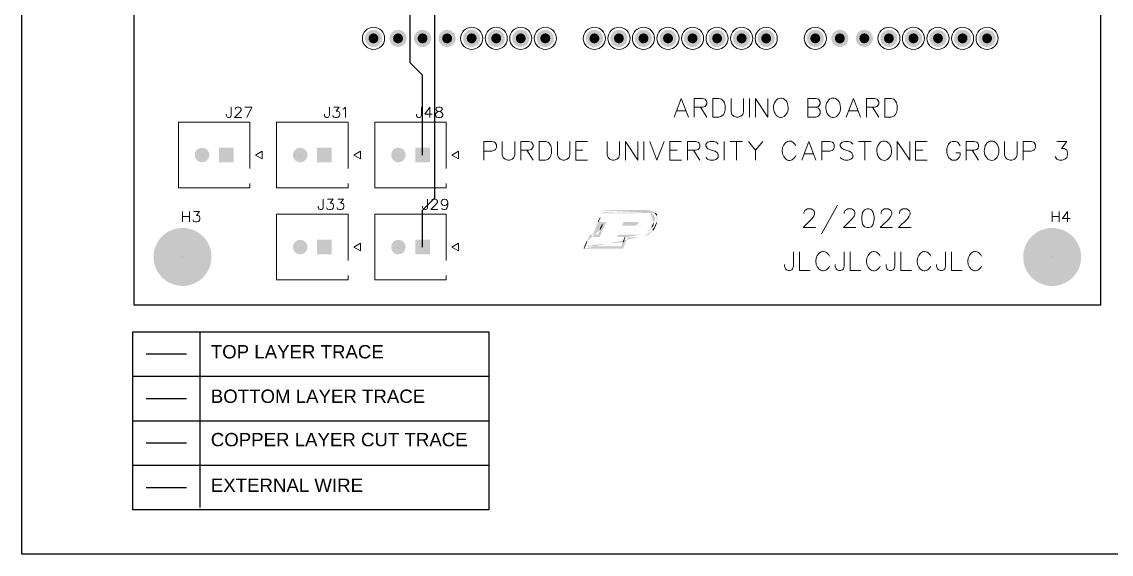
# Model space of a CAD drawing. Header units: inches. Extents: x 2.5 to 50.5, y 2.5 to 32.9.
# Drawn here: x 2.5 to 26.99, y 2.5 to 14.46 of the extents above; entities that cross this region are included whole.
import ezdxf

# ---------------------------------------------------------------- set-up
doc = ezdxf.new("R2010")
doc.units = ezdxf.units.IN
doc.header["$MEASUREMENT"] = 0
doc.layers.add('PDF3_Geometry', color=7, linetype='Continuous', true_color=0xffcc00)
doc.layers.add('PDF3_Solid Fills', color=7, linetype='Continuous', true_color=0xbfbfbf)
doc.styles.get("Standard").update_dxf_attribs({"font": 'arial.ttf'})

msp = doc.modelspace()

# ---------------------------------------------------------------- hatches: boundary and pattern name
at = {"layer": 'PDF3_Solid Fills', "transparency": 33554559}
for points in [[(10.601, 14.092, 0.41369), (10.408, 14.285), (10.408, 14.285, 0.41369), (10.215, 14.092), (10.215, 14.092, 0.41369), (10.408, 13.899), (10.408, 13.899, 0.41369)], [(11.153, 14.092, 0.41369), (10.96, 14.285), (10.96, 14.285, 0.41369), (10.766, 14.092), (10.766, 14.092, 0.41369), (10.96, 13.899), (10.96, 13.899, 0.41369)], [(11.705, 14.092, 0.41369), (11.511, 14.285), (11.511, 14.285, 0.41369), (11.318, 14.092), (11.318, 14.092, 0.41369), (11.511, 13.899), (11.511, 13.899, 0.41369)], [(12.256, 14.092, 0.41369), (12.063, 14.285), (12.063, 14.285, 0.41369), (11.87, 14.092), (11.87, 14.092, 0.41369), (12.063, 13.899), (12.063, 13.899, 0.41369)], [(12.808, 14.092, 0.41369), (12.615, 14.285), (12.615, 14.285, 0.41369), (12.422, 14.092), (12.422, 14.092, 0.41369), (12.615, 13.899), (12.615, 13.899, 0.41369)], [(13.36, 14.092, 0.41369), (13.167, 14.285), (13.167, 14.285, 0.41369), (12.974, 14.092), (12.974, 14.092, 0.41369), (13.167, 13.899), (13.167, 13.899, 0.41369)], [(13.912, 14.092, 0.41369), (13.719, 14.285), (13.719, 14.285, 0.41369), (13.526, 14.092), (13.526, 14.092, 0.41369), (13.719, 13.899), (13.719, 13.899, 0.41369)], [(14.464, 14.092, 0.41369), (14.271, 14.285), (14.271, 14.285, 0.41369), (14.077, 14.092), (14.077, 14.092, 0.41369), (14.271, 13.899), (14.271, 13.899, 0.41369)], [(15.567, 14.092, 0.41369), (15.374, 14.285), (15.374, 14.285, 0.41369), (15.181, 14.092), (15.181, 14.092, 0.41369), (15.374, 13.899), (15.374, 13.899, 0.41369)], [(16.119, 14.092, 0.41369), (15.926, 14.285), (15.926, 14.285, 0.41369), (15.733, 14.092), (15.733, 14.092, 0.41369), (15.926, 13.899), (15.926, 13.899, 0.41369)], [(16.671, 14.092, 0.41369), (16.478, 14.285), (16.478, 14.285, 0.41369), (16.285, 14.092), (16.285, 14.092, 0.41369), (16.478, 13.899), (16.478, 13.899, 0.41369)], [(17.223, 14.092, 0.41369), (17.03, 14.285), (17.03, 14.285, 0.41369), (16.837, 14.092), (16.837, 14.092, 0.41369), (17.03, 13.899), (17.03, 13.899, 0.41369)], [(17.775, 14.092, 0.41369), (17.582, 14.285), (17.582, 14.285, 0.41369), (17.388, 14.092), (17.388, 14.092, 0.41369), (17.582, 13.899), (17.582, 13.899, 0.41369)], [(18.327, 14.092, 0.41369), (18.133, 14.285), (18.133, 14.285, 0.41369), (17.94, 14.092), (17.94, 14.092, 0.41369), (18.133, 13.899), (18.133, 13.899, 0.41369)], [(18.878, 14.092, 0.41369), (18.685, 14.285), (18.685, 14.285, 0.41369), (18.492, 14.092), (18.492, 14.092, 0.41369), (18.685, 13.899), (18.685, 13.899, 0.41369)], [(19.43, 14.092, 0.41369), (19.237, 14.285), (19.237, 14.285, 0.41369), (19.044, 14.092), (19.044, 14.092, 0.41369), (19.237, 13.899), (19.237, 13.899, 0.41369)], [(20.534, 14.092, 0.41369), (20.341, 14.285), (20.341, 14.285, 0.41369), (20.148, 14.092), (20.148, 14.092, 0.41369), (20.341, 13.899), (20.341, 13.899, 0.41369)], [(21.086, 14.092, 0.41369), (20.893, 14.285), (20.893, 14.285, 0.41369), (20.699, 14.092), (20.699, 14.092, 0.41369), (20.893, 13.899), (20.893, 13.899, 0.41369)], [(21.638, 14.092, 0.41369), (21.444, 14.285), (21.444, 14.285, 0.41369), (21.251, 14.092), (21.251, 14.092, 0.41369), (21.444, 13.899), (21.444, 13.899, 0.41369)], [(22.189, 14.092, 0.41369), (21.996, 14.285), (21.996, 14.285, 0.41369), (21.803, 14.092), (21.803, 14.092, 0.41369), (21.996, 13.899), (21.996, 13.899, 0.41369)], [(22.741, 14.092, 0.41369), (22.548, 14.285), (22.548, 14.285, 0.41369), (22.355, 14.092), (22.355, 14.092, 0.41369), (22.548, 13.899), (22.548, 13.899, 0.41369)], [(23.293, 14.092, 0.41369), (23.1, 14.285), (23.1, 14.285, 0.41369), (22.907, 14.092), (22.907, 14.092, 0.41369), (23.1, 13.899), (23.1, 13.899, 0.41369)], [(23.845, 14.092, 0.41369), (23.652, 14.285), (23.652, 14.285, 0.41369), (23.459, 14.092), (23.459, 14.092, 0.41369), (23.652, 13.899), (23.652, 13.899, 0.41369)], [(24.397, 14.092, 0.41369), (24.204, 14.285), (24.204, 14.285, 0.41369), (24.01, 14.092), (24.01, 14.092, 0.41369), (24.204, 13.899), (24.204, 13.899, 0.41369)], [(6.717, 11.471, 0.413551), (6.553, 11.635), (6.553, 11.635, 0.414518), (6.39, 11.471), (6.39, 11.471, 0.414518), (6.553, 11.307), (6.553, 11.307, 0.413551)], [(8.925, 11.471, 0.413551), (8.761, 11.635), (8.761, 11.635, 0.414518), (8.597, 11.471), (8.597, 11.471, 0.414518), (8.761, 11.307), (8.761, 11.307, 0.413551)], [(11.132, 11.471, 0.413551), (10.968, 11.635), (10.968, 11.635, 0.414518), (10.805, 11.471), (10.805, 11.471, 0.414518), (10.968, 11.307), (10.968, 11.307, 0.413551)], [(6.766, 9.18, 0.414462), (6.113, 9.832), (6.113, 9.832, 0.414265), (5.462, 9.18), (5.462, 9.18, 0.414021), (6.113, 8.528), (6.113, 8.528, 0.414219)], [(26.319, 9.18, 0.414462), (25.667, 9.832), (25.667, 9.832, 0.414706), (25.015, 9.18), (25.015, 9.18, 0.414462), (25.667, 8.528), (25.667, 8.528, 0.414219)], [(8.925, 9.402, 0.413551), (8.761, 9.566), (8.761, 9.566, 0.414518), (8.597, 9.402), (8.597, 9.402, 0.414518), (8.761, 9.238), (8.761, 9.238, 0.413551)], [(11.132, 9.402, 0.413551), (10.968, 9.566), (10.968, 9.566, 0.414518), (10.805, 9.402), (10.805, 9.402, 0.414518), (10.968, 9.238), (10.968, 9.238, 0.413551)]]:
    msp.add_hatch(color=256, dxfattribs=at).paths.add_polyline_path(points)
at = {"layer": 'PDF3_Solid Fills', "true_color": 0x212121, "transparency": 33554559}
for points in [[(10.518, 14.092, 0.416667), (10.408, 14.203), (10.408, 14.203, 0.416667), (10.297, 14.092), (10.297, 14.092, 0.416667), (10.408, 13.982), (10.408, 13.982, 0.416667)], [(11.07, 14.092, 0.416667), (10.96, 14.203), (10.96, 14.203, 0.416667), (10.849, 14.092), (10.849, 14.092, 0.416667), (10.96, 13.982), (10.96, 13.982, 0.416667)], [(11.622, 14.092, 0.416667), (11.511, 14.203), (11.511, 14.203, 0.416667), (11.401, 14.092), (11.401, 14.092, 0.416667), (11.511, 13.982), (11.511, 13.982, 0.416667)], [(12.174, 14.092, 0.416667), (12.063, 14.203), (12.063, 14.203, 0.416667), (11.953, 14.092), (11.953, 14.092, 0.416667), (12.063, 13.982), (12.063, 13.982, 0.416667)], [(12.725, 14.092, 0.416667), (12.615, 14.203), (12.615, 14.203, 0.416667), (12.505, 14.092), (12.505, 14.092, 0.416667), (12.615, 13.982), (12.615, 13.982, 0.416667)], [(13.277, 14.092, 0.416667), (13.167, 14.203), (13.167, 14.203, 0.416667), (13.057, 14.092), (13.057, 14.092, 0.416667), (13.167, 13.982), (13.167, 13.982, 0.416667)], [(13.829, 14.092, 0.416667), (13.719, 14.203), (13.719, 14.203, 0.416667), (13.608, 14.092), (13.608, 14.092, 0.416667), (13.719, 13.982), (13.719, 13.982, 0.416667)], [(14.381, 14.092, 0.416667), (14.271, 14.203), (14.271, 14.203, 0.416667), (14.16, 14.092), (14.16, 14.092, 0.416667), (14.271, 13.982), (14.271, 13.982, 0.416667)], [(15.485, 14.092, 0.416667), (15.374, 14.203), (15.374, 14.203, 0.416667), (15.264, 14.092), (15.264, 14.092, 0.416667), (15.374, 13.982), (15.374, 13.982, 0.416667)], [(16.036, 14.092, 0.416667), (15.926, 14.203), (15.926, 14.203, 0.416667), (15.816, 14.092), (15.816, 14.092, 0.416667), (15.926, 13.982), (15.926, 13.982, 0.416667)], [(16.588, 14.092, 0.416667), (16.478, 14.203), (16.478, 14.203, 0.416667), (16.368, 14.092), (16.368, 14.092, 0.416667), (16.478, 13.982), (16.478, 13.982, 0.416667)], [(17.14, 14.092, 0.416667), (17.03, 14.203), (17.03, 14.203, 0.416667), (16.919, 14.092), (16.919, 14.092, 0.416667), (17.03, 13.982), (17.03, 13.982, 0.416667)], [(17.692, 14.092, 0.416667), (17.582, 14.203), (17.582, 14.203, 0.416667), (17.471, 14.092), (17.471, 14.092, 0.416667), (17.582, 13.982), (17.582, 13.982, 0.416667)], [(18.244, 14.092, 0.416667), (18.133, 14.203), (18.133, 14.203, 0.416667), (18.023, 14.092), (18.023, 14.092, 0.416667), (18.133, 13.982), (18.133, 13.982, 0.416667)], [(18.796, 14.092, 0.416667), (18.685, 14.203), (18.685, 14.203, 0.416667), (18.575, 14.092), (18.575, 14.092, 0.416667), (18.685, 13.982), (18.685, 13.982, 0.416667)], [(19.347, 14.092, 0.416667), (19.237, 14.203), (19.237, 14.203, 0.416667), (19.127, 14.092), (19.127, 14.092, 0.416667), (19.237, 13.982), (19.237, 13.982, 0.416667)], [(20.451, 14.092, 0.416667), (20.341, 14.203), (20.341, 14.203, 0.416667), (20.23, 14.092), (20.23, 14.092, 0.416667), (20.341, 13.982), (20.341, 13.982, 0.416667)], [(21.003, 14.092, 0.416667), (20.893, 14.203), (20.893, 14.203, 0.416667), (20.782, 14.092), (20.782, 14.092, 0.416667), (20.893, 13.982), (20.893, 13.982, 0.416667)], [(21.555, 14.092, 0.416667), (21.444, 14.203), (21.444, 14.203, 0.416667), (21.334, 14.092), (21.334, 14.092, 0.416667), (21.444, 13.982), (21.444, 13.982, 0.416667)], [(22.107, 14.092, 0.416667), (21.996, 14.203), (21.996, 14.203, 0.416667), (21.886, 14.092), (21.886, 14.092, 0.416667), (21.996, 13.982), (21.996, 13.982, 0.416667)], [(22.658, 14.092, 0.416667), (22.548, 14.203), (22.548, 14.203, 0.416667), (22.438, 14.092), (22.438, 14.092, 0.416667), (22.548, 13.982), (22.548, 13.982, 0.416667)], [(23.21, 14.092, 0.416667), (23.1, 14.203), (23.1, 14.203, 0.416667), (22.99, 14.092), (22.99, 14.092, 0.416667), (23.1, 13.982), (23.1, 13.982, 0.416667)], [(23.762, 14.092, 0.416667), (23.652, 14.203), (23.652, 14.203, 0.416667), (23.541, 14.092), (23.541, 14.092, 0.416667), (23.652, 13.982), (23.652, 13.982, 0.416667)], [(24.314, 14.092, 0.416667), (24.204, 14.203), (24.204, 14.203, 0.416667), (24.093, 14.092), (24.093, 14.092, 0.416667), (24.204, 13.982), (24.204, 13.982, 0.416667)]]:
    msp.add_hatch(color=250, dxfattribs=at).paths.add_polyline_path(points)
at = {"layer": 'PDF3_Solid Fills', "true_color": 0xffcc00, "transparency": 33554559}
h = msp.add_hatch(color=40, dxfattribs=at)
h.paths.add_polyline_path([(15.512, 10.229, 0.002437), (15.379, 9.922)], flags=0)
h.paths.add_polyline_path([(15.379, 9.922), (15.376, 9.915), (15.464, 9.915), (15.552, 9.915), (15.552, 9.911)], flags=0)
h.paths.add_polyline_path([(15.504, 9.796), (15.456, 9.686), (15.366, 9.684), (15.275, 9.683), (15.208, 9.527)], flags=0)
h.paths.add_polyline_path([(15.141, 9.368), (15.141, 9.364), (15.578, 9.365), (16.016, 9.365), (16.07, 9.494), (16.125, 9.623), (16.24, 9.623), (16.356, 9.624), (16.402, 9.629)], flags=0)
h.paths.add_polyline_path([(16.402, 9.629, 0.028974), (16.49, 9.646)], flags=0)
h.paths.add_polyline_path([(16.49, 9.646), (16.53, 9.657), (16.569, 9.676), (16.607, 9.696), (16.639, 9.726), (16.672, 9.755), (16.692, 9.785)], flags=0)
h.paths.add_polyline_path([(16.776, 9.954), (16.792, 10.004), (16.79, 10.053), (16.788, 10.101), (16.778, 10.12)], flags=0)
h.paths.add_polyline_path([(16.744, 10.163), (16.72, 10.189), (16.687, 10.203), (16.654, 10.218), (16.617, 10.226), (16.58, 10.233), (16.047, 10.233), (15.515, 10.234), (15.512, 10.229)], flags=0)
h.paths.add_polyline_path([(16.633, 10.165), (16.669, 10.153), (16.691, 10.137), (16.713, 10.121), (16.725, 10.096), (16.738, 10.07), (16.735, 10.031), (16.732, 9.991), (16.707, 9.931)], flags=0)
h.paths.add_polyline_path([(16.664, 9.84), (16.646, 9.81), (16.61, 9.774), (16.575, 9.739), (16.538, 9.721)], flags=0)
h.paths.add_polyline_path([(16.459, 9.693, 0.035317), (16.538, 9.721)], flags=0)
h.paths.add_polyline_path([(16.459, 9.693), (16.416, 9.681), (16.161, 9.679), (15.905, 9.677), (15.896, 9.653), (15.887, 9.629), (15.975, 9.629), (16.064, 9.629), (16.061, 9.618)], flags=0)
h.paths.add_polyline_path([(16.018, 9.513), (15.977, 9.419), (15.6, 9.418), (15.223, 9.418), (15.231, 9.436)], flags=0)
h.paths.add_polyline_path([(15.276, 9.541, 0.000795), (15.231, 9.436)], flags=0)
h.paths.add_polyline_path([(15.276, 9.541), (15.313, 9.629), (15.404, 9.63), (15.495, 9.632), (15.567, 9.799), (15.639, 9.966), (15.552, 9.968), (15.465, 9.969), (15.465, 9.973)], flags=0)
h.paths.add_polyline_path([(15.501, 10.061, 0.000373), (15.544, 10.162)], flags=0)
h.paths.add_polyline_path([(15.544, 10.162), (15.552, 10.18), (16.074, 10.178), (16.597, 10.177), (16.633, 10.165)], flags=0)
h.paths.add_polyline_path([(16.015, 9.927), (15.997, 9.885), (16.133, 9.884), (16.268, 9.882), (16.292, 9.888), (16.317, 9.894), (16.334, 9.907), (16.351, 9.92), (16.358, 9.936), (16.365, 9.953), (16.362, 9.961), (16.359, 9.969), (16.195, 9.969), (16.032, 9.969)], flags=0)

# ---------------------------------------------------------------- linework, layer by layer
for p, q in [((2.5, 2.5), (2.5, 32.5)), ((50.5, 2.5), (2.5, 2.5))]:
    msp.add_line(p, q)
at = {"color": 18, "true_color": 0x000000}
msp.add_lwpolyline([(5, 7.5), (13, 7.5), (13, 3.5), (5, 3.5)], close=True, dxfattribs=at)
at = {"layer": 'PDF3_Geometry', "color": 6, "lineweight": 25}
for p, q in [((5.027, 8.094), (5.027, 29.82)), ((26.753, 29.82), (26.753, 8.094)), ((26.753, 8.094), (5.027, 8.094))]:
    msp.add_line(p, q, dxfattribs=at)
at = {"layer": 'PDF3_Geometry', "color": 18, "true_color": 0x000000}
for p, q in [((6.5, 7.5), (6.5, 3.55)), ((5, 6.5), (13, 6.5)), ((5, 5.5), (13, 5.5)), ((5, 4.5), (13, 4.5))]:
    msp.add_line(p, q, dxfattribs=at)
at = {"layer": 'PDF3_Geometry', "color": 1}
msp.add_line((5.3, 7), (6.2, 7), dxfattribs=at)
at = {"layer": 'PDF3_Geometry', "color": 5}
msp.add_line((5.3, 6), (6.2, 6), dxfattribs=at)
at = {"layer": 'PDF3_Geometry', "color": 32, "true_color": 0xcd6928}
msp.add_line((5.3, 5), (6.2, 5), dxfattribs=at)
at = {"layer": 'PDF3_Geometry', "color": 3}
msp.add_line((5.3, 4), (6.2, 4), dxfattribs=at)
at = {"layer": 'PDF3_Geometry', "color": 1, "lineweight": 25}
for points in [[(11.511, 9.402), (11.511, 10.229), (11.787, 10.505), (11.787, 17.127), (9.856, 19.059)], [(11.511, 11.471), (11.511, 13.265), (11.236, 13.54), (11.236, 17.127), (9.856, 18.507)]]:
    msp.add_lwpolyline(points, dxfattribs=at)
at = {"layer": 'PDF3_Geometry', "lineweight": 20}
for points in [[(17.489, 12.323), (17.328, 12.744), (17.168, 12.323)], [(17.621, 12.544), (17.802, 12.544), (17.862, 12.564), (17.882, 12.584), (17.902, 12.624), (17.902, 12.664), (17.882, 12.704), (17.862, 12.724), (17.802, 12.744), (17.621, 12.744), (17.621, 12.323)], [(18.448, 12.744), (18.448, 12.443), (18.468, 12.383), (18.508, 12.343), (18.568, 12.323), (18.609, 12.323), (18.669, 12.343), (18.709, 12.383), (18.729, 12.443), (18.729, 12.744)], [(18.861, 12.744), (18.861, 12.323)], [(19.275, 12.744), (19.275, 12.323), (18.994, 12.744), (18.994, 12.323)], [(20.35, 12.544), (20.41, 12.564), (20.431, 12.584), (20.451, 12.624), (20.451, 12.664), (20.431, 12.704), (20.41, 12.724), (20.35, 12.744), (20.17, 12.744), (20.17, 12.323), (20.35, 12.323), (20.41, 12.343), (20.431, 12.363), (20.451, 12.403), (20.451, 12.463), (20.431, 12.504), (20.41, 12.523), (20.35, 12.544), (20.17, 12.544)], [(21.358, 12.323), (21.197, 12.744), (21.037, 12.323)], [(21.49, 12.544), (21.671, 12.544), (21.731, 12.564), (21.751, 12.584), (21.771, 12.624), (21.771, 12.664), (21.751, 12.704), (21.731, 12.724), (21.671, 12.744), (21.49, 12.744), (21.49, 12.323)], [(17.761, 12.544), (17.902, 12.323)], [(21.63, 12.544), (21.771, 12.323)], [(17.228, 12.463), (17.429, 12.463)], [(21.097, 12.463), (21.298, 12.463)], [(12.891, 11.558), (13.071, 11.558), (13.132, 11.578), (13.152, 11.598), (13.172, 11.638), (13.172, 11.698), (13.152, 11.739), (13.132, 11.759), (13.071, 11.778), (12.891, 11.778), (12.891, 11.357)], [(13.304, 11.778), (13.304, 11.478), (13.324, 11.418), (13.365, 11.377), (13.425, 11.357), (13.465, 11.357), (13.525, 11.377), (13.565, 11.418), (13.585, 11.478), (13.585, 11.778)], [(13.718, 11.578), (13.898, 11.578), (13.959, 11.598), (13.979, 11.618), (13.999, 11.658), (13.999, 11.698), (13.979, 11.739), (13.959, 11.759), (13.898, 11.778), (13.718, 11.778), (13.718, 11.357)], [(14.544, 11.778), (14.544, 11.478), (14.565, 11.418), (14.604, 11.377), (14.665, 11.357), (14.705, 11.357), (14.765, 11.377), (14.805, 11.418), (14.825, 11.478), (14.825, 11.778)], [(15.219, 11.778), (14.958, 11.778), (14.958, 11.357), (15.219, 11.357)], [(15.66, 11.778), (15.66, 11.478), (15.681, 11.418), (15.72, 11.377), (15.78, 11.357), (15.821, 11.357), (15.881, 11.377), (15.921, 11.418), (15.941, 11.478), (15.941, 11.778)], [(16.354, 11.778), (16.354, 11.357), (16.073, 11.778), (16.073, 11.357)], [(16.487, 11.778), (16.487, 11.357)], [(16.619, 11.778), (16.78, 11.357), (16.94, 11.778)], [(17.334, 11.778), (17.073, 11.778), (17.073, 11.357), (17.334, 11.357)], [(17.466, 11.578), (17.647, 11.578), (17.707, 11.598), (17.727, 11.618), (17.747, 11.658), (17.747, 11.698), (17.727, 11.739), (17.707, 11.759), (17.647, 11.778), (17.466, 11.778), (17.466, 11.357)], [(18.16, 11.718), (18.12, 11.759), (18.06, 11.778), (17.98, 11.778), (17.92, 11.759), (17.88, 11.718), (17.88, 11.678), (17.899, 11.638), (17.92, 11.618), (17.96, 11.598), (18.08, 11.558), (18.12, 11.538), (18.141, 11.518), (18.16, 11.478), (18.16, 11.418), (18.12, 11.377), (18.06, 11.357), (17.98, 11.357), (17.92, 11.377), (17.88, 11.418)], [(18.293, 11.778), (18.293, 11.357)], [(18.425, 11.778), (18.706, 11.778)], [(18.566, 11.778), (18.566, 11.357)], [(18.839, 11.778), (18.999, 11.578), (18.999, 11.357)], [(19.16, 11.778), (18.999, 11.578)], [(20.356, 11.357), (20.195, 11.778), (20.035, 11.357)], [(20.488, 11.558), (20.669, 11.558), (20.729, 11.578), (20.749, 11.598), (20.769, 11.638), (20.769, 11.698), (20.749, 11.739), (20.729, 11.759), (20.669, 11.778), (20.488, 11.778), (20.488, 11.357)], [(21.182, 11.718), (21.143, 11.759), (21.082, 11.778), (21.002, 11.778), (20.942, 11.759), (20.901, 11.718), (20.901, 11.678), (20.922, 11.638), (20.942, 11.618), (20.982, 11.598), (21.102, 11.558), (21.143, 11.538), (21.162, 11.518), (21.182, 11.478), (21.182, 11.418), (21.143, 11.377), (21.082, 11.357), (21.002, 11.357), (20.942, 11.377), (20.901, 11.418)], [(21.315, 11.778), (21.596, 11.778)], [(21.455, 11.778), (21.455, 11.357)], [(22.463, 11.778), (22.463, 11.357), (22.182, 11.778), (22.182, 11.357)], [(22.856, 11.778), (22.595, 11.778), (22.595, 11.357), (22.856, 11.357)], [(23.599, 11.678), (23.578, 11.718), (23.539, 11.759), (23.498, 11.778), (23.418, 11.778), (23.378, 11.759), (23.338, 11.718), (23.318, 11.678), (23.298, 11.618), (23.298, 11.518), (23.318, 11.457), (23.338, 11.418), (23.378, 11.377), (23.418, 11.357), (23.498, 11.357), (23.539, 11.377), (23.578, 11.418), (23.599, 11.457), (23.599, 11.518), (23.498, 11.518)], [(23.731, 11.578), (23.912, 11.578), (23.972, 11.598), (23.992, 11.618), (24.012, 11.658), (24.012, 11.698), (23.992, 11.739), (23.972, 11.759), (23.912, 11.778), (23.731, 11.778), (23.731, 11.357)], [(24.598, 11.778), (24.598, 11.478), (24.618, 11.418), (24.658, 11.377), (24.719, 11.357), (24.758, 11.357), (24.819, 11.377), (24.859, 11.418), (24.879, 11.478), (24.879, 11.778)], [(25.012, 11.558), (25.192, 11.558), (25.252, 11.578), (25.272, 11.598), (25.292, 11.638), (25.292, 11.698), (25.272, 11.739), (25.252, 11.759), (25.192, 11.778), (25.012, 11.778), (25.012, 11.357)], [(25.774, 11.778), (25.994, 11.778), (25.874, 11.618), (25.934, 11.618), (25.974, 11.598), (25.994, 11.578), (26.015, 11.518), (26.015, 11.478), (25.994, 11.418), (25.955, 11.377), (25.894, 11.357), (25.834, 11.357), (25.774, 11.377), (25.754, 11.397), (25.734, 11.437)], [(13.858, 11.578), (13.999, 11.357)], [(14.958, 11.578), (15.118, 11.578)], [(17.073, 11.578), (17.233, 11.578)], [(17.606, 11.578), (17.747, 11.357)], [(22.595, 11.578), (22.756, 11.578)], [(23.871, 11.578), (24.012, 11.357)], [(20.095, 11.498), (20.296, 11.498)], [(20.84, 10.341), (20.478, 9.699)], [(20.085, 10.16), (20.085, 10.181), (20.105, 10.221), (20.125, 10.241), (20.165, 10.261), (20.245, 10.261), (20.286, 10.241), (20.305, 10.221), (20.326, 10.181), (20.326, 10.141), (20.305, 10.1), (20.266, 10.04), (20.065, 9.84), (20.346, 9.84)], [(20.992, 10.16), (20.992, 10.181), (21.012, 10.221), (21.032, 10.241), (21.072, 10.261), (21.153, 10.261), (21.193, 10.241), (21.213, 10.221), (21.233, 10.181), (21.233, 10.141), (21.213, 10.1), (21.172, 10.04), (20.972, 9.84), (21.253, 9.84)], [(21.819, 10.16), (21.819, 10.181), (21.839, 10.221), (21.859, 10.241), (21.899, 10.261), (21.979, 10.261), (22.019, 10.241), (22.039, 10.221), (22.06, 10.181), (22.06, 10.141), (22.039, 10.1), (21.999, 10.04), (21.799, 9.84), (22.08, 9.84)], [(22.232, 10.16), (22.232, 10.181), (22.252, 10.221), (22.272, 10.241), (22.313, 10.261), (22.393, 10.261), (22.433, 10.241), (22.453, 10.221), (22.473, 10.181), (22.473, 10.141), (22.453, 10.1), (22.413, 10.04), (22.212, 9.84), (22.493, 9.84)], [(19.852, 9.295), (19.852, 8.974), (19.831, 8.914), (19.812, 8.894), (19.771, 8.874), (19.731, 8.874), (19.691, 8.894), (19.671, 8.914), (19.651, 8.974), (19.651, 9.014)], [(19.984, 9.295), (19.984, 8.874), (20.225, 8.874)], [(20.991, 9.295), (20.991, 8.974), (20.972, 8.914), (20.951, 8.894), (20.911, 8.874), (20.871, 8.874), (20.831, 8.894), (20.811, 8.914), (20.791, 8.974), (20.791, 9.014)], [(21.124, 9.295), (21.124, 8.874), (21.364, 8.874)], [(22.131, 9.295), (22.131, 8.974), (22.111, 8.914), (22.091, 8.894), (22.051, 8.874), (22.011, 8.874), (21.971, 8.894), (21.95, 8.914), (21.931, 8.974), (21.931, 9.014)], [(22.264, 9.295), (22.264, 8.874), (22.505, 8.874)], [(23.271, 9.295), (23.271, 8.974), (23.251, 8.914), (23.231, 8.894), (23.191, 8.874), (23.151, 8.874), (23.11, 8.894), (23.091, 8.914), (23.07, 8.974), (23.07, 9.014)], [(23.403, 9.295), (23.403, 8.874), (23.644, 8.874)]]:
    msp.add_lwpolyline(points, dxfattribs=at)
for points in [[(18.035, 12.323), (18.175, 12.323), (18.236, 12.343), (18.275, 12.383), (18.296, 12.423), (18.316, 12.484), (18.316, 12.584), (18.296, 12.644), (18.275, 12.684), (18.236, 12.724), (18.175, 12.744), (18.035, 12.744)], [(21.904, 12.323), (22.044, 12.323), (22.104, 12.343), (22.144, 12.383), (22.165, 12.423), (22.184, 12.484), (22.184, 12.584), (22.165, 12.644), (22.144, 12.684), (22.104, 12.724), (22.044, 12.744), (21.904, 12.744)], [(14.131, 11.357), (14.272, 11.357), (14.332, 11.377), (14.372, 11.418), (14.392, 11.457), (14.412, 11.518), (14.412, 11.618), (14.392, 11.678), (14.372, 11.718), (14.332, 11.759), (14.272, 11.778), (14.131, 11.778)], [(21.506, 10.261), (21.446, 10.241), (21.405, 10.181), (21.385, 10.08), (21.385, 10.02), (21.405, 9.92), (21.446, 9.86), (21.506, 9.84), (21.546, 9.84), (21.606, 9.86), (21.646, 9.92), (21.666, 10.02), (21.666, 10.08), (21.646, 10.181), (21.606, 10.241), (21.546, 10.261)]]:
    msp.add_lwpolyline(points, close=True, dxfattribs=at)
at = {"layer": 'PDF3_Geometry', "lineweight": 15}
for points in [[(7.21, 12.549), (7.21, 12.369), (7.198, 12.335), (7.187, 12.324), (7.165, 12.313), (7.142, 12.313), (7.119, 12.324), (7.108, 12.335), (7.097, 12.369), (7.097, 12.392)], [(7.295, 12.493), (7.295, 12.504), (7.306, 12.527), (7.318, 12.538), (7.341, 12.549), (7.386, 12.549), (7.409, 12.538), (7.42, 12.527), (7.431, 12.504), (7.431, 12.481), (7.42, 12.459), (7.397, 12.425), (7.284, 12.313), (7.442, 12.313)], [(7.517, 12.549), (7.675, 12.549), (7.562, 12.313)], [(9.417, 12.549), (9.417, 12.369), (9.406, 12.335), (9.395, 12.324), (9.372, 12.313), (9.349, 12.313), (9.327, 12.324), (9.315, 12.335), (9.304, 12.369), (9.304, 12.392)], [(9.514, 12.549), (9.638, 12.549), (9.571, 12.459), (9.604, 12.459), (9.627, 12.448), (9.638, 12.437), (9.65, 12.403), (9.65, 12.38), (9.638, 12.346), (9.616, 12.324), (9.582, 12.313), (9.548, 12.313), (9.514, 12.324), (9.503, 12.335), (9.492, 12.357)], [(9.724, 12.504), (9.747, 12.516), (9.78, 12.549), (9.78, 12.313)], [(11.487, 12.549), (11.487, 12.369), (11.475, 12.335), (11.464, 12.324), (11.441, 12.313), (11.419, 12.313), (11.396, 12.324), (11.385, 12.335), (11.373, 12.369), (11.373, 12.392)], [(11.674, 12.313), (11.674, 12.549), (11.561, 12.392), (11.73, 12.392)], [(9.279, 10.48), (9.279, 10.299), (9.268, 10.265), (9.257, 10.254), (9.234, 10.243), (9.211, 10.243), (9.189, 10.254), (9.177, 10.265), (9.166, 10.299), (9.166, 10.322)], [(9.376, 10.48), (9.5, 10.48), (9.433, 10.389), (9.466, 10.389), (9.489, 10.378), (9.5, 10.367), (9.512, 10.333), (9.512, 10.311), (9.5, 10.277), (9.478, 10.254), (9.444, 10.243), (9.41, 10.243), (9.376, 10.254), (9.365, 10.265), (9.354, 10.288)], [(9.609, 10.48), (9.733, 10.48), (9.665, 10.389), (9.699, 10.389), (9.721, 10.378), (9.733, 10.367), (9.744, 10.333), (9.744, 10.311), (9.733, 10.277), (9.71, 10.254), (9.677, 10.243), (9.642, 10.243), (9.609, 10.254), (9.597, 10.265), (9.586, 10.288)], [(11.625, 10.48), (11.625, 10.299), (11.613, 10.265), (11.602, 10.254), (11.579, 10.243), (11.557, 10.243), (11.534, 10.254), (11.522, 10.265), (11.511, 10.299), (11.511, 10.322)], [(11.71, 10.424), (11.71, 10.435), (11.721, 10.457), (11.733, 10.469), (11.755, 10.48), (11.801, 10.48), (11.823, 10.469), (11.834, 10.457), (11.845, 10.435), (11.845, 10.412), (11.834, 10.389), (11.812, 10.356), (11.699, 10.243), (11.857, 10.243)], [(12.078, 10.401), (12.067, 10.367), (12.044, 10.345), (12.01, 10.333), (11.999, 10.333), (11.965, 10.345), (11.942, 10.367), (11.931, 10.401), (11.931, 10.412), (11.942, 10.446), (11.965, 10.469), (11.999, 10.48), (12.01, 10.48), (12.044, 10.469), (12.067, 10.446), (12.078, 10.401), (12.078, 10.345), (12.067, 10.288), (12.044, 10.254), (12.01, 10.243), (11.988, 10.243), (11.954, 10.254), (11.942, 10.277)], [(6.114, 10.203), (6.114, 9.966)], [(6.114, 10.091), (6.271, 10.091)], [(6.271, 10.203), (6.271, 9.966)], [(6.369, 10.203), (6.493, 10.203), (6.425, 10.113), (6.459, 10.113), (6.482, 10.102), (6.493, 10.091), (6.504, 10.056), (6.504, 10.034), (6.493, 10), (6.47, 9.977), (6.436, 9.966), (6.403, 9.966), (6.369, 9.977), (6.358, 9.988), (6.346, 10.011)], [(25.667, 10.203), (25.667, 9.966)], [(25.667, 10.091), (25.825, 10.091)], [(25.825, 10.203), (25.825, 9.966)], [(26.012, 9.966), (26.012, 10.203), (25.899, 10.045), (26.069, 10.045)]]:
    msp.add_lwpolyline(points, dxfattribs=at)
msp.add_lwpolyline([(11.861, 12.549), (11.827, 12.538), (11.816, 12.516), (11.816, 12.493), (11.827, 12.47), (11.85, 12.459), (11.895, 12.448), (11.929, 12.437), (11.951, 12.414), (11.963, 12.392), (11.963, 12.357), (11.951, 12.335), (11.94, 12.324), (11.906, 12.313), (11.861, 12.313), (11.827, 12.324), (11.816, 12.335), (11.804, 12.357), (11.804, 12.392), (11.816, 12.414), (11.839, 12.437), (11.872, 12.448), (11.918, 12.459), (11.94, 12.47), (11.951, 12.493), (11.951, 12.516), (11.94, 12.538), (11.906, 12.549)], close=True, dxfattribs=at)
at = {"layer": 'PDF3_Geometry', "lineweight": 13}
for points in [[(7.629, 10.83), (7.629, 10.732), (6.021, 10.732), (6.021, 12.21), (7.629, 12.21), (7.629, 11.167)], [(9.836, 10.83), (9.836, 10.732), (8.229, 10.732), (8.229, 12.21), (9.836, 12.21), (9.836, 11.167)], [(12.044, 10.83), (12.044, 10.732), (10.436, 10.732), (10.436, 12.21), (12.044, 12.21), (12.044, 11.167)], [(9.836, 8.761), (9.836, 8.663), (8.229, 8.663), (8.229, 10.14), (9.836, 10.14), (9.836, 9.097)], [(12.044, 8.761), (12.044, 8.663), (10.436, 8.663), (10.436, 10.14), (12.044, 10.14), (12.044, 9.097)]]:
    msp.add_lwpolyline(points, dxfattribs=at)
for points in [[(7.907, 11.384), (7.907, 11.558), (7.755, 11.471)], [(10.114, 11.384), (10.114, 11.558), (9.962, 11.471)], [(12.322, 11.384), (12.322, 11.558), (12.17, 11.471)], [(10.114, 9.315), (10.114, 9.489), (9.962, 9.402)], [(12.322, 9.315), (12.322, 9.489), (12.17, 9.402)]]:
    msp.add_lwpolyline(points, close=True, dxfattribs=at)
at = {"layer": 'PDF3_Geometry', "color": 250, "lineweight": 100, "true_color": 0x212121}
for points in [[(6.554, 11.471), (6.554, 11.471)], [(8.761, 11.471), (8.761, 11.471)], [(10.968, 11.471), (10.968, 11.471)], [(8.761, 9.402), (8.761, 9.402)], [(10.968, 9.402), (10.968, 9.402)]]:
    msp.add_lwpolyline(points, dxfattribs=at)
at = {"layer": 'PDF3_Geometry', "color": 250, "lineweight": 211, "true_color": 0x212121}
for points in [[(6.114, 9.18), (6.114, 9.18)], [(25.667, 9.18), (25.667, 9.18)]]:
    msp.add_lwpolyline(points, dxfattribs=at)
at = {"layer": 'PDF3_Geometry', "color": 7, "lineweight": 5}
for centre in [(10.408, 14.092), (12.615, 14.092), (13.167, 14.092), (13.719, 14.092), (14.271, 14.092), (15.374, 14.092), (15.926, 14.092), (16.478, 14.092), (17.03, 14.092), (17.582, 14.092), (18.133, 14.092), (18.685, 14.092), (19.237, 14.092), (20.341, 14.092), (21.996, 14.092), (22.548, 14.092), (23.1, 14.092), (23.652, 14.092), (24.204, 14.092)]:
    msp.add_circle(centre, 0.249, dxfattribs=at)
at = {"layer": 'PDF3_Geometry', "lineweight": 20}
for centre, major_axis, ratio, start_param, end_param in [((19.567, 12.533), (-0.003, 0.218), 0.75621, 0.2296602081165794, 6.512845515296165), ((20.743, 12.533), (-0.003, 0.218), 0.756209, 0.229176, 6.512361), ((19.761, 11.567), (0, 0.217), 0.754687, 5.247523, 10.465213), ((21.889, 11.567), (-0.003, 0.218), 0.754719, 0.225899, 6.509084), ((24.305, 11.567), (-0.003, 0.218), 0.754649, 0.226796, 6.509981), ((20.517, 9.084), (0, 0.217), 0.754687, 5.247523, 10.465213), ((21.657, 9.084), (0, 0.217), 0.756746, 5.247206, 10.46388), ((22.796, 9.084), (0, 0.217), 0.754687, 5.247523, 10.465213), ((23.936, 9.084), (0, 0.217), 0.756746, 5.247206, 10.46388)]:
    msp.add_ellipse(centre, major_axis=major_axis, ratio=ratio, start_param=start_param, end_param=end_param, dxfattribs=at)
for points in [[(15.465, 9.973), (15.465, 9.975), (15.481, 10.015), (15.501, 10.061)], [(16.778, 10.12), (16.773, 10.13), (16.757, 10.15), (16.744, 10.163)], [(15.552, 9.911), (15.552, 9.909), (15.531, 9.857), (15.504, 9.796)], [(16.707, 9.931), (16.693, 9.898), (16.674, 9.857), (16.664, 9.84)], [(16.692, 9.785), (16.723, 9.829), (16.756, 9.898), (16.776, 9.954)], [(16.061, 9.618), (16.059, 9.612), (16.04, 9.565), (16.018, 9.513)], [(15.208, 9.527), (15.171, 9.442), (15.141, 9.37), (15.141, 9.368)]]:
    msp.add_open_spline(points, degree=3, dxfattribs=at)
at = {"layer": 'PDF3_Solid Fills', "lineweight": 100, "transparency": 33554559}
for points in [[(6.933, 11.635), (7.261, 11.635), (6.933, 11.307), (7.261, 11.307)], [(9.14, 11.635), (9.468, 11.635), (9.14, 11.307), (9.468, 11.307)], [(11.348, 11.635), (11.675, 11.635), (11.348, 11.307), (11.675, 11.307)], [(9.14, 9.565), (9.468, 9.565), (9.14, 9.238), (9.468, 9.238)], [(11.348, 9.565), (11.675, 9.565), (11.348, 9.238), (11.675, 9.238)]]:
    msp.add_solid(points, dxfattribs=at)

# ---------------------------------------------------------------- texts
at = {"layer": 'PDF3_Geometry', "color": 18, "true_color": 0x000000, "char_height": 0.3, "attachment_point": 1}
for s, width, insert in [('TOP LAYER TRACE', 5.37905, (6.75, 7.2)), ('BOTTOM LAYER TRACE', 5.37905, (6.75, 6.2)), ('COPPER LAYER CUT TRACE', 6, (6.75, 5.225)), ('EXTERNAL WIRE', 5.37905, (6.75, 4.2))]:
    msp.add_mtext_dynamic_manual_height_columns(s, width=width, gutter_width=7.105, heights=[0.593], dxfattribs=dict(at, insert=insert))

doc.saveas('drawing.dxf')
